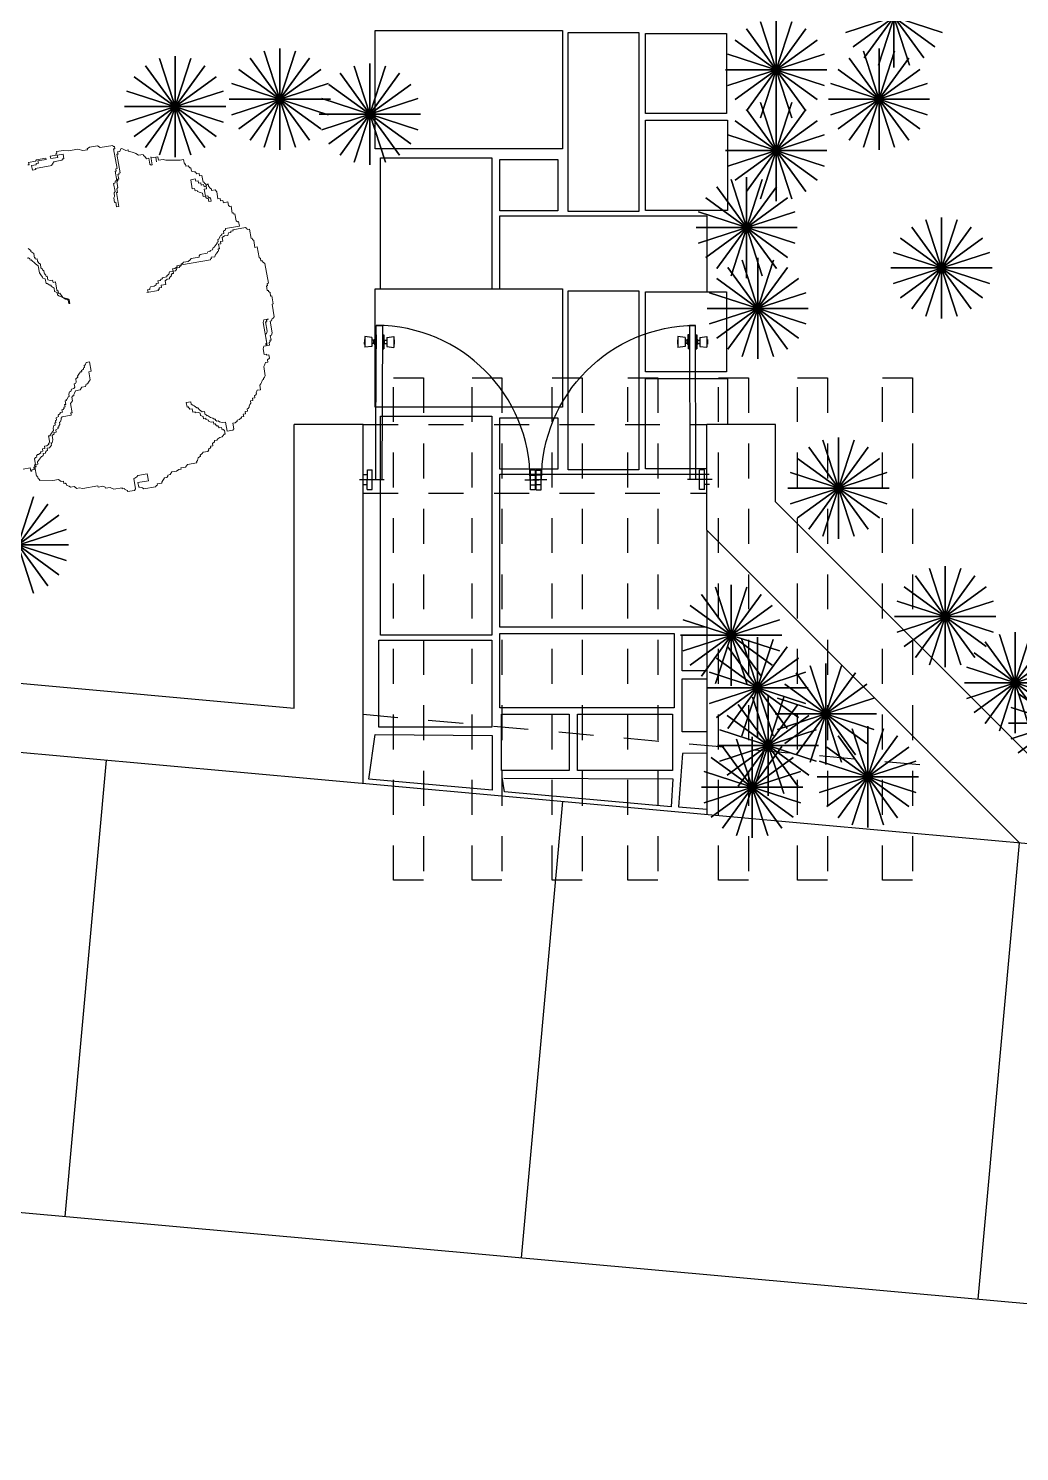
# Model space of a CAD drawing. Extents: x 152 to 700, y -120 to 84.
# Drawn here: x 208.968 to 212.211, y 56.636 to 61.294 of the extents above; entities that cross this region are included whole.
import ezdxf

# ---------------------------------------------------------------- set-up
doc = ezdxf.new("R2010")
doc.units = 0
doc.header["$LTSCALE"] = 0.03
doc.linetypes.add('DASHED', pattern=[19.05, 12.7, -6.35])
doc.layers.get('0').update_dxf_attribs({"linetype": 'CONTINUOUS'})
for name, color, linetype in [('HERRERIA', 8, 'CONTINUOUS'), ('MUEBLES', 8, 'CONTINUOUS'), ('PROYECCIONES', 9, 'DASHED'), ('VEGETACION', 96, 'CONTINUOUS')]:
    doc.layers.add(name, color=color, linetype=linetype)
doc.layers.add('VEJETACION', color=94, linetype='CONTINUOUS', lineweight=15)

# ---------------------------------------------------------------- blocks, each defined once
blk = doc.blocks.new('A$C7F5F34B9')
at = {"layer": 'MUEBLES'}
for p, q in [((0.0814, 0.8113), (0.1114, 0.8113)), ((0.0814, 0.0489), (0.0814, 0.8113)), ((0.1114, 0.8113), (0.1114, 0.0489)), ((0.0225, 0.7406), (0.0225, 0.7187)), ((0.0246, 0.7406), (0.0225, 0.7406)), ((0.0246, 0.7187), (0.0225, 0.7187)), ((0.0246, 0.7565), (0.0246, 0.7028)), ((0.0598, 0.7516), (0.0246, 0.7565)), ((0.0598, 0.7077), (0.0246, 0.7028)), ((0.0598, 0.7516), (0.0598, 0.7077)), ((0.0702, 0.738), (0.0598, 0.738)), ((0.0702, 0.7213), (0.0598, 0.7213)), ((0.0702, 0.72), (0.0702, 0.7393)), ((0.0803, 0.7639), (0.0744, 0.7639)), ((0.0744, 0.7639), (0.0744, 0.6954)), ((0.0803, 0.7639), (0.0803, 0.6954)), ((0.1125, 0.7639), (0.1125, 0.6954)), ((0.1125, 0.7639), (0.1183, 0.7639)), ((0.1183, 0.7639), (0.1183, 0.6954)), ((0.1226, 0.72), (0.1226, 0.7393)), ((0.1226, 0.738), (0.133, 0.738)), ((0.1226, 0.7213), (0.133, 0.7213)), ((0.133, 0.7516), (0.1682, 0.7565)), ((0.133, 0.7516), (0.133, 0.7077)), ((0.133, 0.7077), (0.1682, 0.7028)), ((0.1682, 0.7565), (0.1682, 0.7028)), ((0.1682, 0.7406), (0.1703, 0.7406)), ((0.1682, 0.7187), (0.1703, 0.7187)), ((0.1703, 0.7406), (0.1703, 0.7187)), ((0.0803, 0.6954), (0.0744, 0.6954)), ((0.1125, 0.6954), (0.1183, 0.6954)), ((0.0146, 0.0733), (0.039, 0.0733)), ((0.039, 0.0978), (0.0635, 0.0978)), ((0.039, 0), (0.039, 0.0978)), ((0.0635, 0), (0.0635, 0.0978)), ((0.8701, 0.0978), (0.8457, 0.0978)), ((0.8457, 0), (0.8457, 0.0978)), ((0.8701, 0), (0.8701, 0.0978)), ((0.8946, 0.0733), (0.8701, 0.0733)), ((0, 0.0489), (0.1221, 0.0489)), ((0.0146, 0.0244), (0.039, 0.0244)), ((0.8181, 0.0489), (0.8866, 0.0489)), ((0.8946, 0.0244), (0.8701, 0.0244)), ((0.039, 0), (0.0635, 0)), ((0.8701, 0), (0.8457, 0))]:
    blk.add_line(p, q, dxfattribs=at)
for centre, radius, start, end in [((0.0814, 0.0489), 0.7624, 0, 90), ((0.0706, 0.7432), 0.00393, 264.85268, 9.81939), ((0.0706, 0.7161), 0.00393, 350.18061, 95.14732), ((0.1222, 0.7432), 0.00393, 170.18061, 275.14732), ((0.1222, 0.7161), 0.00393, 84.85268, 189.81939)]:
    blk.add_arc(centre, radius, start, end, dxfattribs=at)
blk = doc.blocks.new('A$C02323873')
at = {"layer": 'VEGETACION'}
for p, q in [((0.2208, 0.4415), (0.2208, 0)), ((0.2208, 0), (0.2208, 0.4415)), ((0.2208, 0.4415), (0.2208, 0)), ((0.3505, 0.0422), (0.091, 0.3994)), ((0.3505, 0.3994), (0.091, 0.0422)), ((0.091, 0.3994), (0.3505, 0.0422)), ((0.091, 0.0422), (0.3505, 0.3994)), ((0.289, 0.0108), (0.1525, 0.4307)), ((0.289, 0.4307), (0.1525, 0.0108)), ((0.1525, 0.4307), (0.289, 0.0108)), ((0.1525, 0.0108), (0.289, 0.4307)), ((0.3994, 0.091), (0.0422, 0.3505)), ((0.3994, 0.3505), (0.0422, 0.091)), ((0.0422, 0.3505), (0.3994, 0.091)), ((0.0422, 0.091), (0.3994, 0.3505)), ((0.4307, 0.1525), (0.0108, 0.289)), ((0.4307, 0.289), (0.0108, 0.1525)), ((0.0108, 0.289), (0.4307, 0.1525)), ((0.0108, 0.1525), (0.4307, 0.289)), ((0.4415, 0.2208), (0, 0.2208)), ((0, 0.2208), (0.4415, 0.2208))]:
    blk.add_line(p, q, dxfattribs=at)

msp = doc.modelspace()

# ---------------------------------------------------------------- linework, layer by layer
at = {"ltscale": 0.03}
for p, q in [((210.0629, 59.9975), (209.8379, 59.9975)), ((209.8379, 59.0694), (209.8379, 59.9975)), ((210.0629, 58.8231), (210.0629, 59.9975)), ((211.4129, 59.9975), (211.1879, 59.9975)), ((211.1879, 59.6514), (211.1879, 59.9975)), ((211.4129, 59.7446), (211.4129, 59.9975)), ((211.4129, 59.7446), (212.3123, 58.8453)), ((211.1879, 59.6514), (211.1879, 58.7212)), ((211.1879, 59.6514), (212.2108, 58.6286)), ((202.5836, 59.5004), (217.5843, 58.1419)), ((207.0808, 59.319), (209.8379, 59.0694)), ((209.0876, 57.4052), (209.2229, 58.8991)), ((210.5815, 57.27), (210.7168, 58.7639)), ((212.0754, 57.1347), (212.2107, 58.6286))]:
    msp.add_line(p, q, dxfattribs=at)
msp.add_lwpolyline([(217.5732, 83.2981), (202.5729, 83.2914), (202.5842, 57.9942), (217.585, 56.6357), (217.5732, 83.2981)], dxfattribs=at)
at = {"layer": 'MUEBLES'}
for p, q in [((210.0822, 58.837), (210.1026, 58.9827)), ((210.1026, 58.9827), (210.4855, 58.9796)), ((210.4855, 58.9796), (210.4855, 58.8009)), ((211.1082, 58.9208), (211.0948, 58.7465)), ((211.1879, 58.9222), (211.1082, 58.9208)), ((210.4855, 58.8009), (210.0822, 58.837)), ((210.5258, 58.7948), (210.5178, 58.843)), ((210.5231, 58.8404), (211.076, 58.8377)), ((211.076, 58.8377), (211.0707, 58.7465)), ((211.0707, 58.7465), (210.5258, 58.7948)), ((211.0948, 58.7465), (211.1879, 58.7387))]:
    msp.add_line(p, q, dxfattribs=at)
for points in [[(210.1029, 61.2872), (210.7152, 61.2872), (210.7152, 60.9003), (210.1029, 60.9003)], [(210.7339, 61.281), (210.9651, 61.281), (210.9651, 60.6944), (210.7339, 60.6944)], [(210.987, 61.2778), (211.2526, 61.2778), (211.2526, 61.0157), (210.987, 61.0157)], [(210.987, 60.9939), (211.2557, 60.9939), (211.2557, 60.6975), (210.987, 60.6975)], [(210.5105, 60.8652), (210.7006, 60.8652), (210.7006, 60.6964), (210.5105, 60.6964)], [(210.1029, 60.4416), (210.7152, 60.4416), (210.7152, 60.0547), (210.1029, 60.0547)], [(210.7339, 60.4354), (210.9651, 60.4354), (210.9651, 59.8488), (210.7339, 59.8488)], [(210.987, 60.4323), (211.2526, 60.4323), (211.2526, 60.1702), (210.987, 60.1702)], [(210.1198, 60.0249), (210.4841, 60.0249), (210.4841, 59.3077), (210.1198, 59.3077)], [(210.5105, 60.0196), (210.7006, 60.0196), (210.7006, 59.8509), (210.5105, 59.8509)], [(210.5105, 59.3129), (211.0808, 59.3129), (211.0808, 59.0704), (210.5105, 59.0704)], [(210.1145, 59.2919), (210.4841, 59.2919), (210.4841, 59.0071), (210.1145, 59.0071)], [(210.5158, 59.0493), (210.7376, 59.0493), (210.7376, 58.8647), (210.5158, 58.8647)], [(210.764, 59.0493), (211.0756, 59.0493), (211.0756, 58.8647), (210.764, 58.8647)]]:
    msp.add_lwpolyline(points, close=True, dxfattribs=at)
for points in [[(210.1198, 60.4416), (210.1198, 60.8705), (210.4841, 60.8705), (210.4841, 60.4416)], [(210.5105, 60.4416), (210.5105, 60.6806), (211.1877, 60.6806), (211.1877, 60.4323)], [(211.1879, 59.8519), (210.987, 59.8519), (210.987, 60.1483), (211.2557, 60.1483), (211.2557, 59.9975)], [(211.1879, 59.334), (210.5105, 59.334), (210.5105, 59.835), (211.1879, 59.835)], [(211.1879, 59.1916), (211.1072, 59.1916), (211.1072, 59.3077), (211.1879, 59.3077)], [(211.1879, 58.9912), (211.1072, 58.9912), (211.1072, 59.1653), (211.1879, 59.1653)]]:
    msp.add_lwpolyline(points, dxfattribs=at)
at = {"layer": 'PROYECCIONES', "ltscale": 0.3}
for p, q in [((210.0629, 59.9975), (211.1879, 59.9975)), ((210.0629, 59.7725), (211.1879, 59.7725)), ((210.0629, 59.049), (211.9624, 58.877))]:
    msp.add_line(p, q, dxfattribs=at)
for points in [[(210.1625, 60.1498), (210.2605, 60.1498), (210.2605, 58.5056), (210.1625, 58.5056)], [(210.4194, 60.1498), (210.5174, 60.1498), (210.5174, 58.5056), (210.4194, 58.5056)], [(210.6818, 60.1498), (210.7798, 60.1498), (210.7798, 58.5056), (210.6818, 58.5056)], [(210.9293, 60.1498), (211.0273, 60.1498), (211.0273, 58.5056), (210.9293, 58.5056)], [(211.2259, 60.1498), (211.3239, 60.1498), (211.3239, 58.5056), (211.2259, 58.5056)], [(211.4849, 60.1498), (211.5829, 60.1498), (211.5829, 58.5056), (211.4849, 58.5056)], [(211.7627, 60.1498), (211.8607, 60.1498), (211.8607, 58.5056), (211.7627, 58.5056)]]:
    msp.add_lwpolyline(points, close=True, dxfattribs=at)
at = {"layer": 'VEJETACION'}
for points in [[(208.9661, 60.8471), (208.9699, 60.8478), (208.9686, 60.8554), (208.9913, 60.8593), (208.9945, 60.8638), (209.0249, 60.8691), (209.0255, 60.8653), (208.9989, 60.8607), (209.0003, 60.8531), (208.9927, 60.8518), (208.9933, 60.848), (208.9781, 60.8453), (208.9808, 60.8301), (208.9921, 60.8321), (208.9915, 60.8359), (209.0447, 60.8451), (209.044, 60.8489), (209.0478, 60.8496), (209.0471, 60.8534), (209.0509, 60.854), (209.0503, 60.8578), (209.0769, 60.8624), (209.08, 60.8669), (209.0838, 60.8676), (209.0812, 60.8827), (209.0622, 60.8794), (209.0635, 60.8718), (209.0407, 60.8679), (209.0394, 60.8755), (209.0584, 60.8788), (209.0577, 60.8826), (209.0609, 60.887), (209.0602, 60.8908), (209.083, 60.8948), (209.0989, 60.8936), (209.1292, 60.8989), (209.1458, 60.8939), (209.1609, 60.8966), (209.1603, 60.9003), (209.1672, 60.9055), (209.1938, 60.9101), (209.2027, 60.9038), (209.2445, 60.911), (209.2452, 60.9072), (209.249, 60.9079), (209.2503, 60.9003), (209.2465, 60.8997), (209.2577, 60.8351), (209.2539, 60.8345), (209.2552, 60.8269), (209.2514, 60.8262), (209.2566, 60.7959), (209.2528, 60.7952), (209.2504, 60.787), (209.2466, 60.7863), (209.2512, 60.7598), (209.248, 60.7553), (209.25, 60.7439), (209.2469, 60.7395), (209.2495, 60.7243), (209.2533, 60.725), (209.2559, 60.7098), (209.2635, 60.7111), (209.2556, 60.7566), (209.2594, 60.7573), (209.2574, 60.7687), (209.2606, 60.7731), (209.2573, 60.7921), (209.2604, 60.7965), (209.2598, 60.8003), (209.2636, 60.801), (209.2609, 60.8162), (209.2647, 60.8168), (209.2641, 60.8206), (209.2679, 60.8213), (209.2574, 60.882), (209.2612, 60.8827), (209.2598, 60.8902), (209.2674, 60.8916), (209.2699, 60.8998), (209.2737, 60.9005), (209.2864, 60.8949), (209.294, 60.8962), (209.2947, 60.8924), (209.3112, 60.8874), (209.3195, 60.8849), (209.3284, 60.8787), (209.3436, 60.8813), (209.3442, 60.8775), (209.3487, 60.8744), (209.3538, 60.8674), (209.3614, 60.8688), (209.3647, 60.8498), (209.3691, 60.8467), (209.3729, 60.8473), (209.3683, 60.8739), (209.369, 60.8701), (209.3842, 60.8727), (209.3868, 60.8575), (209.3842, 60.8727), (209.3918, 60.874), (209.3937, 60.8626), (209.4089, 60.8653), (209.4172, 60.8628), (209.4641, 60.8631), (209.4755, 60.8651), (209.4781, 60.8499), (209.4819, 60.8506), (209.4832, 60.843), (209.4908, 60.8443), (209.4959, 60.8374), (209.4997, 60.838), (209.5017, 60.8266), (209.51, 60.8242), (209.5138, 60.8248), (209.5189, 60.8179), (209.5265, 60.8192), (209.5278, 60.8116), (209.5354, 60.8129), (209.5393, 60.7902), (209.5431, 60.7908), (209.5438, 60.787), (209.5482, 60.7839), (209.5495, 60.7763), (209.5457, 60.7756), (209.5413, 60.7788), (209.5406, 60.7826), (209.533, 60.7813), (209.5317, 60.7888), (209.5241, 60.7875), (209.5228, 60.7951), (209.5152, 60.7938), (209.5139, 60.8014), (209.4987, 60.7988), (209.504, 60.7684), (209.5116, 60.7697), (209.5129, 60.7621), (209.5205, 60.7634), (209.5211, 60.7597), (209.5294, 60.7572), (209.5376, 60.7547), (209.5396, 60.7433), (209.5472, 60.7446), (209.5479, 60.7408), (209.5523, 60.7377), (209.5561, 60.7384), (209.5581, 60.727), (209.5657, 60.7283), (209.5637, 60.7397), (209.5599, 60.739), (209.5555, 60.7422), (209.5548, 60.7459), (209.5472, 60.7446), (209.5433, 60.7674), (209.5509, 60.7687), (209.5489, 60.7801), (209.5558, 60.7852), (209.5571, 60.7776), (209.5623, 60.7707), (209.5667, 60.7676), (209.5674, 60.7638), (209.5788, 60.7657), (209.5839, 60.7588), (209.5878, 60.736), (209.5954, 60.7374), (209.5967, 60.7298), (209.6043, 60.7311), (209.6056, 60.7235), (209.6208, 60.7261), (209.6228, 60.7147), (209.6273, 60.7116), (209.6311, 60.7123), (209.635, 60.6895), (209.6388, 60.6902), (209.6395, 60.6864), (209.6433, 60.687), (209.6472, 60.6643), (209.6517, 60.6611), (209.6555, 60.6618), (209.6581, 60.6466), (209.6125, 60.6387), (209.6132, 60.6349), (209.6062, 60.6298), (209.6076, 60.6222), (209.6, 60.6209), (209.6006, 60.6171), (209.5968, 60.6164), (209.5937, 60.612), (209.5912, 60.6037), (209.5874, 60.6031), (209.5887, 60.5955), (209.5849, 60.5948), (209.5856, 60.591), (209.5793, 60.5821), (209.5761, 60.5777), (209.5723, 60.577), (209.5699, 60.5688), (209.5623, 60.5675), (209.5629, 60.5637), (209.5553, 60.5623), (209.5522, 60.5579), (209.5294, 60.5539), (209.5263, 60.5495), (209.5269, 60.5457), (209.5003, 60.5411), (209.4972, 60.5366), (209.4902, 60.5315), (209.4751, 60.5289), (209.4719, 60.5244), (209.4681, 60.5238), (209.4688, 60.52), (209.4536, 60.5174), (209.4542, 60.5136), (209.4473, 60.5084), (209.4397, 60.5071), (209.441, 60.4995), (209.4296, 60.4976), (209.4271, 60.4893), (209.4202, 60.4842), (209.4209, 60.4804), (209.4057, 60.4778), (209.4063, 60.474), (209.4025, 60.4733), (209.3994, 60.4689), (209.3918, 60.4676), (209.3931, 60.46), (209.3855, 60.4587), (209.3862, 60.4549), (209.3792, 60.4498), (209.3678, 60.4478), (209.3647, 60.4433), (209.3654, 60.4395), (209.3578, 60.4382), (209.3591, 60.4306), (209.3553, 60.43), (209.3933, 60.4365), (209.3926, 60.4403), (209.3964, 60.441), (209.3957, 60.4448), (209.4033, 60.4461), (209.402, 60.4537), (209.4172, 60.4563), (209.4152, 60.4677), (209.4222, 60.4728), (209.4298, 60.4741), (209.4291, 60.4779), (209.4323, 60.4824), (209.4361, 60.4831), (209.4354, 60.4868), (209.4385, 60.4913), (209.4423, 60.492), (209.441, 60.4995), (209.4486, 60.5009), (209.4518, 60.5053), (209.4511, 60.5091), (209.4625, 60.5111), (209.4618, 60.5149), (209.4656, 60.5155), (209.4688, 60.52), (209.5637, 60.5364), (209.5631, 60.5402), (209.5669, 60.5409), (209.5662, 60.5447), (209.5776, 60.5467), (209.5801, 60.5549), (209.5839, 60.5556), (209.5832, 60.5594), (209.587, 60.56), (209.5864, 60.5638), (209.5902, 60.5645), (209.5889, 60.5721), (209.5927, 60.5727), (209.59, 60.5879), (209.5976, 60.5892), (209.5963, 60.5968), (209.6039, 60.5981), (209.6019, 60.6095), (209.6089, 60.6146), (209.6203, 60.6166), (209.6227, 60.6248), (209.6303, 60.6262), (209.6297, 60.63), (209.6373, 60.6313), (209.6366, 60.6351), (209.6784, 60.6423), (209.6829, 60.6392), (209.6835, 60.6354), (209.6911, 60.6367), (209.6964, 60.6063), (209.7002, 60.607), (209.7008, 60.6032), (209.7053, 60.6001), (209.7092, 60.5773), (209.7168, 60.5786), (209.7227, 60.5445), (209.7272, 60.5413), (209.7285, 60.5337), (209.7323, 60.5344), (209.733, 60.5306), (209.7374, 60.5275), (209.7419, 60.5243), (209.7531, 60.4598), (209.7493, 60.4592), (209.7506, 60.4516), (209.7468, 60.4509), (209.7494, 60.4357), (209.7532, 60.4364), (209.7539, 60.4326), (209.7583, 60.4295), (209.7603, 60.4181), (209.7641, 60.4187), (209.7687, 60.3922), (209.7649, 60.3915), (209.7721, 60.3498), (209.769, 60.3453), (209.7652, 60.3447), (209.7627, 60.3364), (209.7589, 60.3358), (209.7655, 60.2978), (209.763, 60.2896), (209.7592, 60.2889), (209.7618, 60.2737), (209.758, 60.2731), (209.7587, 60.2693), (209.7556, 60.2648), (209.7569, 60.2573), (209.7493, 60.2559), (209.7427, 60.2939), (209.7465, 60.2945), (209.749, 60.3028), (209.7437, 60.3331), (209.7475, 60.3338), (209.7469, 60.3376), (209.75, 60.342), (209.7538, 60.3427), (209.7386, 60.3401), (209.7361, 60.3318), (209.748, 60.2635), (209.7442, 60.2629), (209.7455, 60.2553), (209.7379, 60.254), (209.7354, 60.2457), (209.7387, 60.2267), (209.7463, 60.2281), (209.7469, 60.2243), (209.7545, 60.2256), (209.7565, 60.2142), (209.7496, 60.2091), (209.7509, 60.2015), (209.7433, 60.2002), (209.7408, 60.1919), (209.7377, 60.1875), (209.7429, 60.1571), (209.7398, 60.1527), (209.7367, 60.1482), (209.7373, 60.1444), (209.7335, 60.1438), (209.731, 60.1355), (209.7279, 60.1311), (209.7247, 60.1266), (209.7274, 60.1114), (209.716, 60.1095), (209.7135, 60.1012), (209.7142, 60.0974), (209.711, 60.093), (209.7072, 60.0923), (209.7085, 60.0847), (209.7009, 60.0834), (209.7023, 60.0758), (209.6947, 60.0745), (209.696, 60.0669), (209.6928, 60.0625), (209.6897, 60.058), (209.6903, 60.0542), (209.6872, 60.0498), (209.6834, 60.0491), (209.6847, 60.0415), (209.6771, 60.0402), (209.6784, 60.0326), (209.6708, 60.0313), (209.6722, 60.0237), (209.6646, 60.0224), (209.6652, 60.0186), (209.6614, 60.0179), (209.6583, 60.0135), (209.6507, 60.0122), (209.6513, 60.0084), (209.6444, 60.0033), (209.6368, 60.0019), (209.6401, 59.983), (209.637, 59.9785), (209.618, 59.9752), (209.6127, 60.0056), (209.6013, 60.0036), (209.5931, 60.0061), (209.5886, 60.0092), (209.5848, 60.0086), (209.5803, 60.0117), (209.5797, 60.0155), (209.5759, 60.0148), (209.5714, 60.018), (209.5632, 60.0204), (209.5543, 60.0267), (209.5505, 60.0261), (209.5498, 60.0299), (209.546, 60.0292), (209.544, 60.0406), (209.5364, 60.0393), (209.5275, 60.0455), (209.5224, 60.0525), (209.5186, 60.0518), (209.5097, 60.0581), (209.5053, 60.0612), (209.5008, 60.0644), (209.4995, 60.0719), (209.4843, 60.0693), (209.4869, 60.0541), (209.4907, 60.0548), (209.4958, 60.0479), (209.5034, 60.0492), (209.5054, 60.0378), (209.513, 60.0391), (209.5137, 60.0353), (209.5251, 60.0373), (209.5295, 60.0342), (209.5308, 60.0266), (209.5391, 60.0241), (209.5404, 60.0165), (209.548, 60.0178), (209.5486, 60.014), (209.5569, 60.0115), (209.5576, 60.0077), (209.5658, 60.0053), (209.5734, 60.0066), (209.5747, 59.999), (209.5785, 59.9997), (209.5836, 59.9927), (209.5874, 59.9934), (209.5925, 59.9865), (209.6001, 59.9878), (209.6015, 59.9802), (209.6053, 59.9808), (209.6097, 59.9777), (209.6117, 59.9663), (209.6079, 59.9657), (209.6047, 59.9612), (209.6016, 59.9568), (209.594, 59.9554), (209.5871, 59.9503), (209.5839, 59.9459), (209.5763, 59.9446), (209.577, 59.9408), (209.5701, 59.9357), (209.5714, 59.9281), (209.5638, 59.9268), (209.5644, 59.923), (209.5613, 59.9185), (209.5575, 59.9178), (209.5581, 59.9141), (209.555, 59.9096), (209.5398, 59.907), (209.5367, 59.9025), (209.5297, 59.8974), (209.5304, 59.8936), (209.5235, 59.8885), (209.521, 59.8802), (209.5178, 59.8758), (209.5185, 59.872), (209.4881, 59.8667), (209.4818, 59.8578), (209.4666, 59.8552), (209.4673, 59.8514), (209.4597, 59.8501), (209.4527, 59.845), (209.4376, 59.8423), (209.4313, 59.8334), (209.4237, 59.8321), (209.4243, 59.8283), (209.4212, 59.8239), (209.4136, 59.8226), (209.4042, 59.8092), (209.4048, 59.8054), (209.3896, 59.8028), (209.3903, 59.799), (209.3865, 59.7983), (209.3834, 59.7939), (209.3454, 59.7873), (209.3409, 59.7904), (209.3327, 59.7929), (209.3289, 59.7922), (209.3262, 59.8074), (209.3604, 59.8133), (209.3565, 59.8361), (209.3261, 59.8308), (209.323, 59.8264), (209.316, 59.8213), (209.3122, 59.8206), (209.3181, 59.7865), (209.315, 59.782), (209.2922, 59.7781), (209.2915, 59.7819), (209.2833, 59.7843), (209.2826, 59.7881), (209.275, 59.7868), (209.2744, 59.7906), (209.2478, 59.786), (209.2351, 59.7916), (209.2199, 59.789), (209.2192, 59.7928), (209.211, 59.7953), (209.1958, 59.7926), (209.1951, 59.7964), (209.1458, 59.7879), (209.1337, 59.7897), (209.1261, 59.7884), (209.1172, 59.7946), (209.1058, 59.7927), (209.1013, 59.7958), (209.0931, 59.7983), (209.0924, 59.8021), (209.088, 59.8052), (209.0842, 59.8045), (209.0829, 59.8121), (209.0753, 59.8108), (209.0708, 59.814), (209.0664, 59.8171), (209.0474, 59.8138), (209.0081, 59.8148), (209.0043, 59.8141), (209.0036, 59.8179), (208.9992, 59.8211), (208.9978, 59.8287), (208.994, 59.828), (208.9888, 59.8584), (208.9926, 59.859), (208.9913, 59.8666), (208.9989, 59.8679), (208.9975, 59.8755), (209.0007, 59.88), (209.007, 59.8889), (209.0101, 59.8933), (209.0139, 59.894), (209.017, 59.8984), (209.0164, 59.9022), (209.024, 59.9035), (209.0233, 59.9073), (209.0265, 59.9118), (209.0303, 59.9125), (209.0289, 59.92), (209.0365, 59.9214), (209.0397, 59.9258), (209.0428, 59.9303), (209.0422, 59.9341), (209.0453, 59.9385), (209.0478, 59.9468), (209.0452, 59.9619), (209.0521, 59.967), (209.0514, 59.9708), (209.059, 59.9722), (209.0577, 59.9797), (209.0647, 59.9849), (209.064, 59.9886), (209.0678, 59.9893), (209.0671, 59.9931), (209.0703, 59.9976), (209.069, 60.0051), (209.0728, 60.0058), (209.0752, 60.014), (209.0746, 60.0178), (209.0777, 60.0223), (209.1081, 60.0276), (209.1068, 60.0352), (209.1106, 60.0358), (209.1053, 60.0662), (209.1085, 60.0706), (209.1116, 60.0751), (209.1096, 60.0865), (209.1128, 60.0909), (209.1166, 60.0916), (209.1159, 60.0954), (209.1191, 60.0998), (209.1216, 60.1081), (209.1367, 60.1107), (209.143, 60.1196), (209.1544, 60.1216), (209.1569, 60.1298), (209.1607, 60.1305), (209.167, 60.1394), (209.1701, 60.1438), (209.1655, 60.1704), (209.1731, 60.1717), (209.1679, 60.2021), (209.1565, 60.2001), (209.154, 60.1918), (209.1502, 60.1912), (209.1515, 60.1836), (209.1477, 60.1829), (209.1484, 60.1791), (209.1414, 60.174), (209.1421, 60.1702), (209.1383, 60.1696), (209.1351, 60.1651), (209.1289, 60.1562), (209.1295, 60.1524), (209.1226, 60.1473), (209.1245, 60.1359), (209.1214, 60.1315), (209.1176, 60.1308), (209.1196, 60.1194), (209.1164, 60.115), (209.1088, 60.1137), (209.1064, 60.1054), (209.1026, 60.1048), (209.1001, 60.0965), (209.1014, 60.0889), (209.0976, 60.0883), (209.0951, 60.08), (209.0913, 60.0794), (209.092, 60.0756), (209.0882, 60.0749), (209.0901, 60.0635), (209.0863, 60.0629), (209.0877, 60.0553), (209.0839, 60.0546), (209.0845, 60.0508), (209.0814, 60.0464), (209.0776, 60.0457), (209.0789, 60.0381), (209.0713, 60.0368), (209.072, 60.033), (209.065, 60.0279), (209.0657, 60.0241), (209.0587, 60.019), (209.0601, 60.0114), (209.0563, 60.0108), (209.0576, 60.0032), (209.0538, 60.0025), (209.0551, 59.9949), (209.0513, 59.9943), (209.0488, 59.986), (209.0501, 59.9784), (209.0438, 59.9695), (209.0376, 59.9606), (209.0338, 59.96), (209.0377, 59.9372), (209.0339, 59.9365), (209.0346, 59.9327), (209.0276, 59.9276), (209.02, 59.9263), (209.0213, 59.9187), (209.0138, 59.9174), (209.0151, 59.9098), (209.0075, 59.9085), (209.0081, 59.9047), (209.0012, 59.8996), (208.9974, 59.8989), (208.9943, 59.8945), (208.9949, 59.8907), (208.9911, 59.89), (208.988, 59.8856), (208.9913, 59.8666), (208.9875, 59.8659), (208.9888, 59.8584), (208.985, 59.8577), (208.9863, 59.8501), (208.9787, 59.8488), (208.9794, 59.845), (208.9756, 59.8443), (208.9736, 59.8557), (208.9508, 59.8518)], [(208.9642, 60.542), (208.968, 60.5426), (208.9724, 60.5395), (208.9731, 60.5357), (208.9769, 60.5364), (208.9909, 60.5232), (208.9998, 60.5169), (209.0038, 60.4941), (209.0089, 60.4872), (209.014, 60.4803), (209.0147, 60.4765), (209.0229, 60.474), (209.0256, 60.4588), (209.0293, 60.4595), (209.0383, 60.4532), (209.0421, 60.4538), (209.0427, 60.4501), (209.0516, 60.4438), (209.0536, 60.4324), (209.0619, 60.4299), (209.0632, 60.4223), (209.0676, 60.4192), (209.0803, 60.4136), (209.0892, 60.4073), (209.093, 60.408), (209.0975, 60.4048), (209.0995, 60.3934), (209.1033, 60.3941), (209.1013, 60.4055), (209.0968, 60.4086), (209.0803, 60.4136), (209.0701, 60.4274), (209.0663, 60.4268), (209.065, 60.4344), (209.0605, 60.4375), (209.0559, 60.4641), (209.0483, 60.4628), (209.047, 60.4703), (209.0394, 60.469), (209.0312, 60.4715), (209.0292, 60.4829), (209.0254, 60.4822), (209.0241, 60.4898), (209.0203, 60.4892), (209.0183, 60.5005), (209.0139, 60.5037), (209.0132, 60.5075), (209.0087, 60.5106), (209.0068, 60.522), (209.0023, 60.5251), (208.9972, 60.5321), (208.9959, 60.5396), (208.9921, 60.539), (208.9914, 60.5428), (208.9876, 60.5421), (208.985, 60.5573), (208.9761, 60.5636), (208.9754, 60.5674), (208.971, 60.5705), (208.9665, 60.5736)]]:
    msp.add_lwpolyline(points, dxfattribs=at)

# ---------------------------------------------------------------- block references
at = {"ltscale": 0.03, "xscale": 0.75, "yscale": 0.75, "zscale": 0.75, "rotation": 90}
for p in [(211.9657, 61.166), (211.5799, 60.9929), (209.9563, 60.8968), (211.9167, 60.8968), (209.6133, 60.8723), (210.2504, 60.8479), (211.5799, 60.7286), (211.4836, 60.4764), (212.1212, 60.3442), (211.5197, 60.2121), (211.7844, 59.6234), (209.0993, 59.4376), (212.1332, 59.203), (211.4332, 59.1419), (211.5191, 58.9703), (212.3617, 58.9867), (211.7424, 58.8846), (212.5061, 58.8546), (211.5535, 58.7816), (211.5019, 58.6444), (211.8798, 58.6787)]:
    msp.add_blockref('A$C02323873', p, dxfattribs=at)
at = {"layer": 'HERRERIA', "yscale": 0.6620869578829645, "zscale": 0.6620869578829645}
for p, xscale, rotation in [((210.0509, 59.7849), 0.6620869578829645, 359.8605939138454), ((211.2056, 59.7849), -0.6620869578829645, 0.1394060861545743)]:
    msp.add_blockref('A$C7F5F34B9', p, dxfattribs=dict(at, xscale=xscale, rotation=rotation))

doc.saveas('drawing.dxf')
